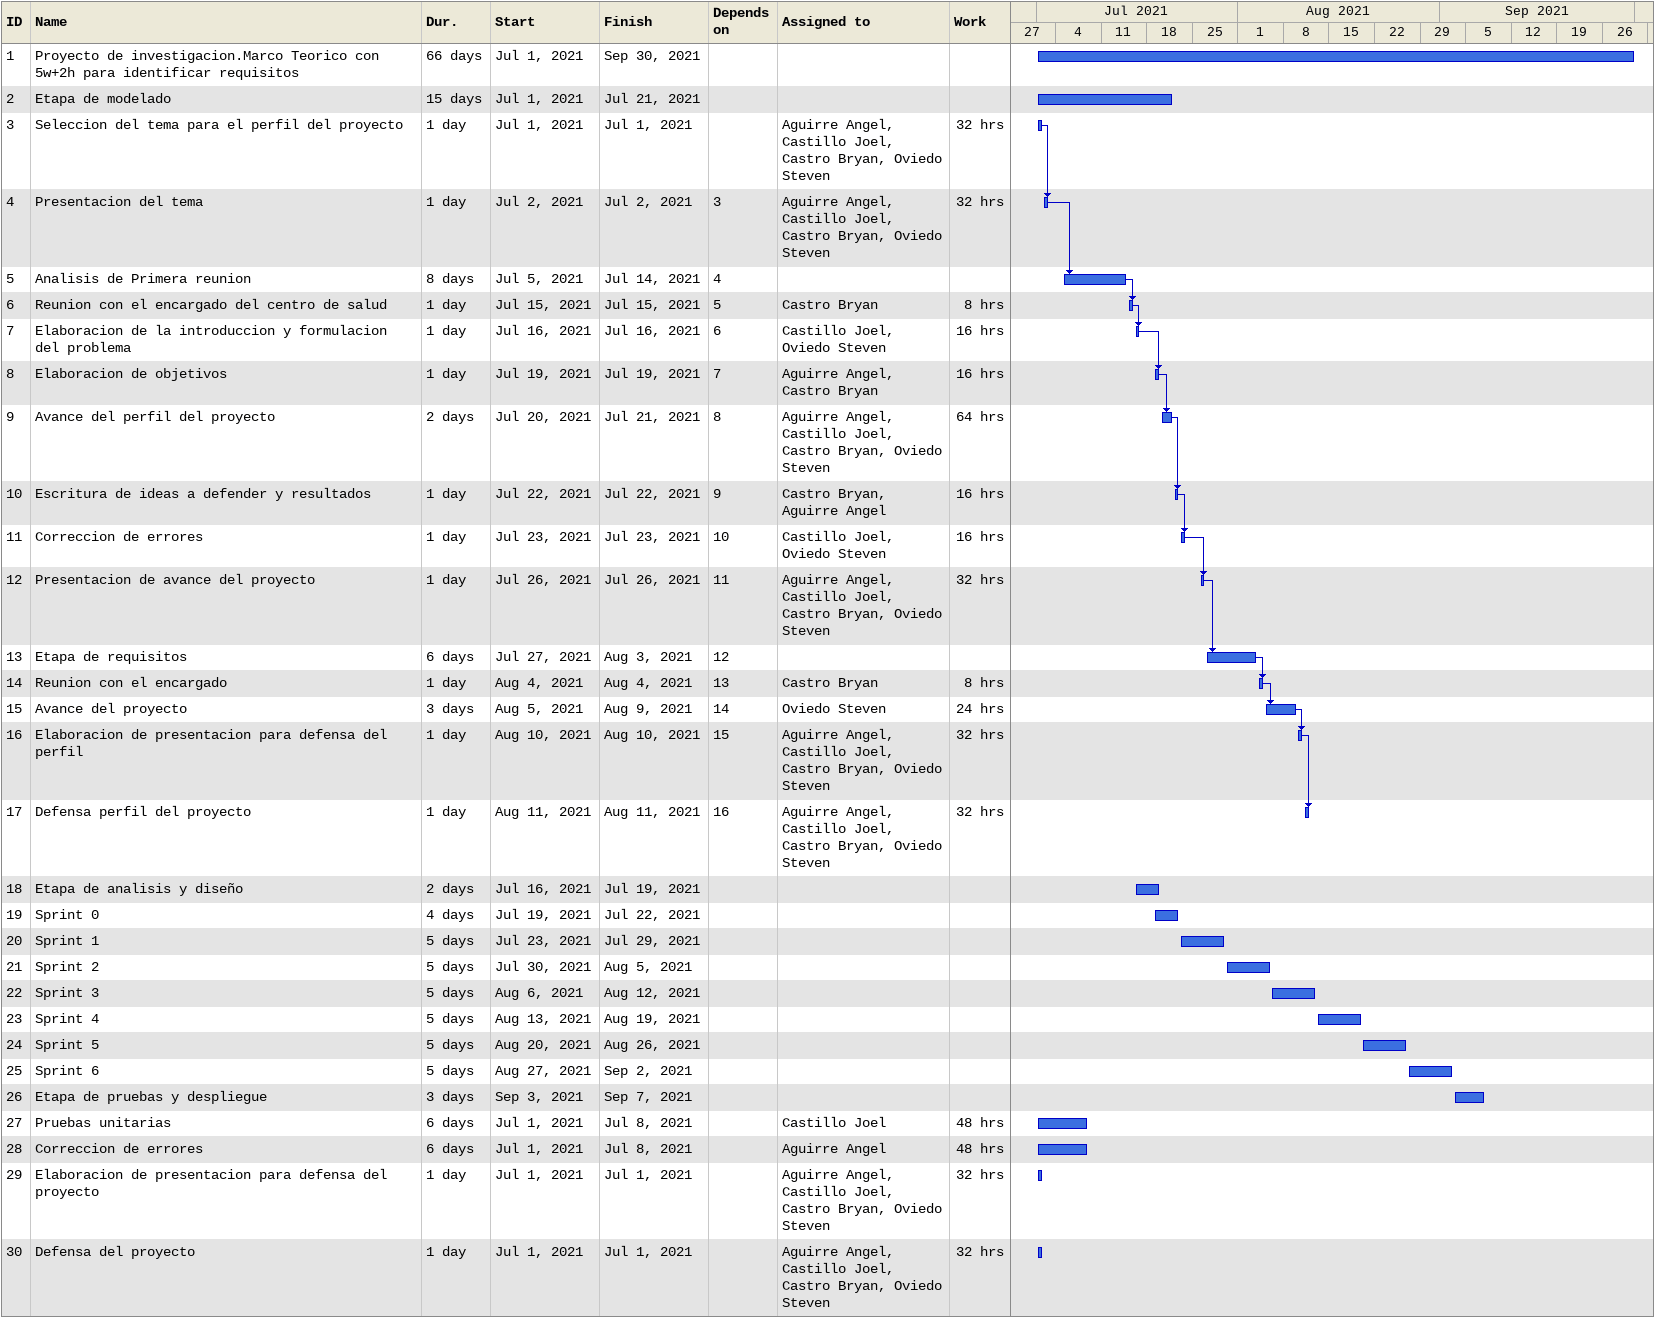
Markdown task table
| ID | Task | Duration | Start | Finish | Predecessors | Resources | Work (h) |
|---|---|---|---|---|---|---|---|
| 1 | Proyecto de investigacion.Marco Teorico con 5w+2h para identificar requisitos | 66d | 2021-07-01 | 2021-09-30 |  |  |  |
| 2 | Etapa de modelado | 15d | 2021-07-01 | 2021-07-21 |  |  |  |
| 3 | Seleccion del tema para el perfil del proyecto | 1d | 2021-07-01 | 2021-07-01 |  | Aguirre Angel, Castillo Joel, Castro Bryan, Oviedo Steven | 32 |
| 4 | Presentacion del tema | 1d | 2021-07-02 | 2021-07-02 | 3 | Aguirre Angel, Castillo Joel, Castro Bryan, Oviedo Steven | 32 |
| 5 | Analisis de Primera reunion | 8d | 2021-07-05 | 2021-07-14 | 4 |  |  |
| 6 | Reunion con el encargado del centro de salud | 1d | 2021-07-15 | 2021-07-15 | 5 | Castro Bryan | 8 |
| 7 | Elaboracion de la introduccion y formulacion del problema | 1d | 2021-07-16 | 2021-07-16 | 6 | Castillo Joel, Oviedo Steven | 16 |
| 8 | Elaboracion de objetivos | 1d | 2021-07-19 | 2021-07-19 | 7 | Aguirre Angel, Castro Bryan | 16 |
| 9 | Avance del perfil del proyecto | 2d | 2021-07-20 | 2021-07-21 | 8 | Aguirre Angel, Castillo Joel, Castro Bryan, Oviedo Steven | 64 |
| 10 | Escritura de ideas a defender y resultados | 1d | 2021-07-22 | 2021-07-22 | 9 | Castro Bryan, Aguirre Angel | 16 |
| 11 | Correccion de errores | 1d | 2021-07-23 | 2021-07-23 | 10 | Castillo Joel, Oviedo Steven | 16 |
| 12 | Presentacion de avance del proyecto | 1d | 2021-07-26 | 2021-07-26 | 11 | Aguirre Angel, Castillo Joel, Castro Bryan, Oviedo Steven | 32 |
| 13 | Etapa de requisitos | 6d | 2021-07-27 | 2021-08-03 | 12 |  |  |
| 14 | Reunion con el encargado | 1d | 2021-08-04 | 2021-08-04 | 13 | Castro Bryan | 8 |
| 15 | Avance del proyecto | 3d | 2021-08-05 | 2021-08-09 | 14 | Oviedo Steven | 24 |
| 16 | Elaboracion de presentacion para defensa del perfil | 1d | 2021-08-10 | 2021-08-10 | 15 | Aguirre Angel, Castillo Joel, Castro Bryan, Oviedo Steven | 32 |
| 17 | Defensa perfil del proyecto | 1d | 2021-08-11 | 2021-08-11 | 16 | Aguirre Angel, Castillo Joel, Castro Bryan, Oviedo Steven | 32 |
| 18 | Etapa de analisis y diseño | 2d | 2021-07-16 | 2021-07-19 |  |  |  |
| 19 | Sprint 0 | 4d | 2021-07-19 | 2021-07-22 |  |  |  |
| 20 | Sprint 1 | 5d | 2021-07-23 | 2021-07-29 |  |  |  |
| 21 | Sprint 2 | 5d | 2021-07-30 | 2021-08-05 |  |  |  |
| 22 | Sprint 3 | 5d | 2021-08-06 | 2021-08-12 |  |  |  |
| 23 | Sprint 4 | 5d | 2021-08-13 | 2021-08-19 |  |  |  |
| 24 | Sprint 5 | 5d | 2021-08-20 | 2021-08-26 |  |  |  |
| 25 | Sprint 6 | 5d | 2021-08-27 | 2021-09-02 |  |  |  |
| 26 | Etapa de pruebas y despliegue | 3d | 2021-09-03 | 2021-09-07 |  |  |  |
| 27 | Pruebas unitarias | 6d | 2021-07-01 | 2021-07-08 |  | Castillo Joel | 48 |
| 28 | Correccion de errores | 6d | 2021-07-01 | 2021-07-08 |  | Aguirre Angel | 48 |
| 29 | Elaboracion de presentacion para defensa del proyecto | 1d | 2021-07-01 | 2021-07-01 |  | Aguirre Angel, Castillo Joel, Castro Bryan, Oviedo Steven | 32 |
| 30 | Defensa del proyecto | 1d | 2021-07-01 | 2021-07-01 |  | Aguirre Angel, Castillo Joel, Castro Bryan, Oviedo Steven | 32 |
